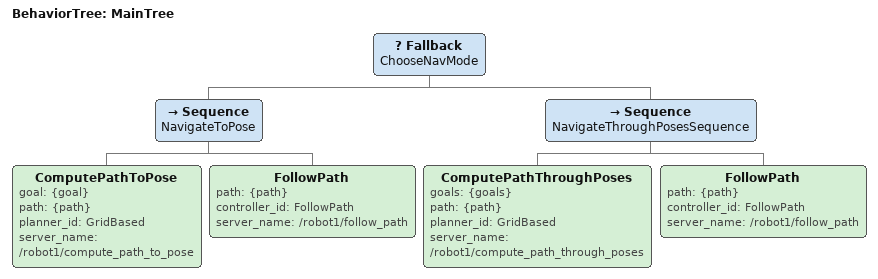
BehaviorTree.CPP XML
<root BTCPP_format="4" main_tree_to_execute="MainTree">
  <BehaviorTree ID="MainTree">
    <Fallback name="ChooseNavMode">
      <Sequence name="NavigateToPose">
        <ComputePathToPose goal="{goal}" path="{path}" planner_id="GridBased" server_name="/robot1/compute_path_to_pose"/>
        <FollowPath path="{path}" controller_id="FollowPath" server_name="/robot1/follow_path"/>
      </Sequence>
      <Sequence name="NavigateThroughPosesSequence">
          <ComputePathThroughPoses goals="{goals}" path="{path}" planner_id="GridBased" server_name="/robot1/compute_path_through_poses"/>
          <FollowPath path="{path}" controller_id="FollowPath" server_name="/robot1/follow_path"/>
      </Sequence>
    </Fallback>
  </BehaviorTree>
</root>
